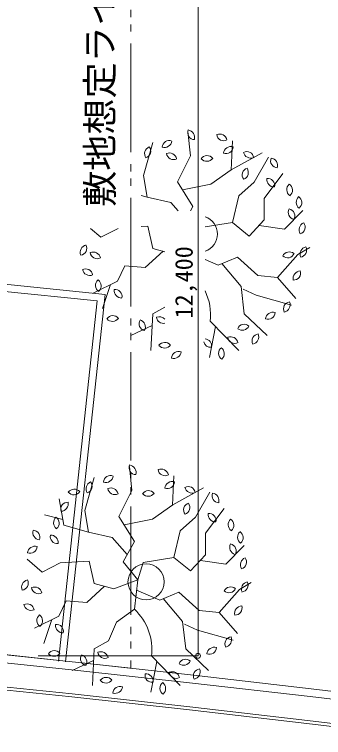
# Model space of a CAD drawing. Units: millimetres at full size, sheet at 1:200; details may follow other scales. Extents: x -49888 to 537025, y -29143 to 236022.
# Drawn here: x 17537 to 22662, y -21961 to -9961 of the extents above; entities that cross this region are included whole.
import ezdxf
from ezdxf.enums import TextEntityAlignment as Align

# ---------------------------------------------------------------- set-up
doc = ezdxf.new("R2010")
doc.units = ezdxf.units.MM
doc.header["$LTSCALE"] = 200
doc.header["$PDMODE"] = 32
doc.header["$PDSIZE"] = 80
doc.linetypes.add('DOUBLE_CHAIN2', pattern=[12.8, 9, -1, 0.6, -0.6, 0.6, -1])
for name, color, linetype, lineweight in [('0-4_PEN5', 7, 'Continuous', 9), ('0-5_0-5', 7, 'Continuous', 9), ('0-7_PEN8', 2, 'Continuous', 18), ('0-8_0-8', 7, 'Continuous', 5), ('0-9_PEN10', 3, 'Continuous', 13), ('0-F_', 1, 'DOUBLE_CHAIN2', 18)]:
    doc.layers.add(name, color=color, linetype=linetype, lineweight=lineweight)
doc.styles.add('ＭＳ ゴシック', font='')
doc.styles.get('ＭＳ ゴシック').set_extended_font_data('MS Gothic')

msp = doc.modelspace()

# ---------------------------------------------------------------- linework, layer by layer
at = {"layer": '0-4_PEN5'}
for p, q in [((16312, -14330.6), (19037.9, -14608.7)), ((16418.6, -14462.1), (18905.8, -14715.8)), ((18384, -20704.8), (19037.9, -14608.7)), ((18264.7, -20692), (18905.8, -14715.8))]:
    msp.add_line(p, q, dxfattribs=at)
at = {"layer": '0-5_0-5'}
for points in [[(-6562.7, -18353.1), (-5914.9, -18421.9), (-5040.9, -18516), (-3534.6, -18680.5), (-2028.6, -18845.4), (-522.7, -19007.9), (983.6, -19165.2), (2490.5, -19314.5), (3364.8, -19396.4), (4318.9, -19481.1), (5965.2, -19618.1), (7612.3, -19747.5), (9260, -19873.7), (10907.6, -20001.1), (12554.5, -20134.3), (13509.4, -20215.9), (14643.9, -20318.2), (16598.1, -20507.6), (18551, -20711.4), (20503.1, -20927.1), (22455, -21152.6), (24407.3, -21385.5)], [(-6576.2, -18482.4), (-5928.7, -18551.1), (-5054.9, -18645.3), (-3548.7, -18809.8), (-2042.6, -18974.7), (-536.4, -19137.2), (970.4, -19294.5), (2478, -19443.9), (3353, -19525.8), (4307.8, -19610.6), (5954.7, -19747.7), (7602.3, -19877.1), (9250, -20003.3), (10897.3, -20130.7), (12543.8, -20263.8), (13498, -20345.4), (14631.7, -20447.7), (16585, -20637), (18537.1, -20840.6), (20488.5, -21056.3), (22439.8, -21281.8), (24391.8, -21514.6)], [(-6623, -18930), (-5976.5, -18998.6), (-5103.4, -19092.6), (-3597.6, -19257.1), (-2091.3, -19422), (-583.9, -19584.7), (924.8, -19742.2), (2434.9, -19891.9), (3312.1, -19974), (4269.2, -20059), (5918.4, -20196.3), (7567.5, -20325.8), (9215.4, -20452), (10861.8, -20579.3), (12506.5, -20712.3), (13458.7, -20793.7), (14589.8, -20895.7), (16540, -21084.7), (18489, -21288.1), (20437.9, -21503.5), (22387.3, -21728.7), (24338, -21961.4)], [(-6617.8, -18880.3), (-5971.2, -18948.9), (-5098, -19042.9), (-3592.2, -19207.4), (-2085.9, -19372.3), (-578.6, -19535), (929.9, -19692.5), (2439.7, -19842.1), (3316.7, -19924.2), (4273.5, -20009.1), (5922.4, -20146.4), (7571.3, -20275.9), (9219.3, -20402.1), (10865.8, -20529.5), (12510.6, -20662.5), (13463, -20743.9), (14594.5, -20845.9), (16545, -21035), (18494.3, -21238.3), (20443.5, -21453.8), (22393.2, -21679), (24344, -21911.7)]]:
    msp.add_lwpolyline(points, dxfattribs=at)
at = {"layer": '0-7_PEN8'}
msp.add_circle((19719.1, -19377.3), 300, dxfattribs=at)
msp.add_arc((20603.1, -13604.8), 300, 288.19103, 71.80897, dxfattribs=at)
at = {"layer": '0-8_0-8', "color": 5}
for p, q in [((20580.5, -8205.4), (20580.5, -20605.2)), ((20580.5, -20605.2), (17929.3, -20605.2))]:
    msp.add_line(p, q, dxfattribs=at)
at = {"layer": '0-8_0-8'}
msp.add_point((20580.5, -20605.2), dxfattribs=at)
at = {"layer": '0-9_PEN10'}
for p, q in [((20456, -12304.5), (20413.5, -11901.5)), ((19676.7, -12633.4), (19829.8, -12088.2)), ((21127.6, -12544.5), (21153.3, -12057.6)), ((21132.5, -12540.5), (21642.2, -12256.1)), ((21511.8, -12746), (21746.9, -12328.2)), ((21676.7, -13012.6), (21986.9, -12599.8)), ((22014.5, -13526.2), (22319.7, -13214.1)), ((18967.6, -13659.5), (18795.1, -13510.8)), ((19245.1, -14387.4), (18841.2, -14588.9)), ((21900.9, -14325.2), (22205.1, -14672.9)), ((19128.6, -14444.7), (18997.2, -14838.8)), ((21543.4, -14621.5), (22132, -14787.4)), ((19829.8, -14930.7), (19800.2, -15536.1)), ((21347.8, -14930.7), (21726.1, -15287.2)), ((20783.9, -15053.1), (21258, -15536.1)), ((19820.9, -15121.3), (19466.4, -15287.2)), ((20870.8, -15142), (20768.1, -15651.6)), ((19484.4, -17863.9), (19442, -17460.9)), ((20156.1, -18103.9), (20181.7, -17617)), ((18705.2, -18192.8), (18858.3, -17647.6)), ((20161, -18099.9), (20670.6, -17815.5)), ((20540.3, -18305.4), (20775.3, -17887.6)), ((18356.5, -18438.7), (18276.5, -18002.1)), ((20705.2, -18572), (21015.3, -18159.2)), ((18338.8, -18343.9), (18036.5, -18262.9)), ((21043, -19085.6), (21348.2, -18773.5)), ((17996.1, -19219), (17745.2, -19002.6)), ((20929.4, -19884.6), (21233.6, -20232.3)), ((18273.6, -19946.8), (17869.6, -20148.3)), ((18157, -20004.1), (18025.7, -20398.2)), ((20571.9, -20180.9), (21160.5, -20346.8)), ((18858.3, -20490.1), (18828.6, -21095.5)), ((20376.3, -20490.1), (20754.6, -20846.6)), ((19812.3, -20612.5), (20286.4, -21095.5)), ((18849.4, -20680.7), (18494.8, -20846.6)), ((19899.3, -20701.4), (19796.5, -21211))]:
    msp.add_line(p, q, dxfattribs=at)
at = {"layer": '0-9_PEN10', "color": 4, "lineweight": 9}
for p, q in [((19738, -12992.9), (19635.5, -12964.5)), ((20248.6, -13219), (20128.1, -13083.7)), ((20696.7, -13485.4), (21153.3, -13411.6)), ((19254.7, -13510.8), (18967.6, -13659.5)), ((19748.8, -13473.9), (19635.5, -13481.1)), ((19829.8, -13843.2), (19748.8, -13473.9)), ((21591.8, -13462), (22014.5, -13526.2)), ((20000.7, -13891.6), (19706.4, -14160.3)), ((21328.1, -14520.8), (21543.4, -14621.5)), ((20031.2, -14816.9), (19829.8, -14930.7)), ((18766.4, -18552.3), (18356.5, -18438.7)), ((20620.2, -19021.4), (21043, -19085.6)), ((20356.6, -20080.2), (20571.9, -20180.9))]:
    msp.add_line(p, q, dxfattribs=at)
at = {"layer": '0-9_PEN10', "color": 5, "lineweight": 5}
for p, q in [((20456.6, -13219), (20496.5, -13146)), ((20031.2, -13900.3), (19829.8, -13843.2)), ((20696.7, -14026.7), (20917.2, -14120.8)), ((19582.2, -19344.4), (19668.2, -19054)), ((19582.2, -19344.4), (19524.9, -19833.3)), ((19561.5, -19516.2), (19945.7, -19680.2))]:
    msp.add_line(p, q, dxfattribs=at)
at = {"layer": '0-9_PEN10', "color": 4, "lineweight": 9}
for points in [[(20496.5, -13146), (20239.7, -12736.1), (20456, -12304.5)], [(20324.6, -12869.4), (20794.8, -12776.6), (21132.5, -12540.5)], [(20128.1, -13083.7), (19738, -12992.9), (19676.7, -12633.4)], [(21153.3, -13411.6), (21256, -12971.2), (21511.8, -12746)], [(21153.3, -13411.6), (21428.8, -13637.8), (21676.7, -13371.2), (21676.7, -13012.6)], [(20917.2, -14120.8), (21234.3, -13987.4), (21573, -14293.6), (21900.9, -14325.2)], [(19706.4, -14160.3), (19367.6, -14130.7), (19245.1, -14387.4)], [(20976.5, -14095.1), (21295.5, -14478.3), (21347.8, -14930.7)], [(19524.9, -18705.4), (19268.2, -18295.5), (19484.4, -17863.9)], [(19353.1, -18428.8), (19823.2, -18336), (20161, -18099.9)], [(19406.4, -18923.6), (19156.5, -18643.1), (18766.4, -18552.3), (18705.2, -18192.8)], [(20181.7, -18971), (20284.4, -18530.6), (20540.3, -18305.4)], [(19668.2, -19054), (20181.7, -18971), (20457.3, -19197.2), (20705.2, -18930.6), (20705.2, -18572)], [(18858.3, -19402.7), (18777.3, -19033.3), (18295.3, -19063.9), (17996.1, -19219)], [(19029.1, -19451), (18734.8, -19719.7), (18396, -19690.1), (18273.6, -19946.8)], [(19945.7, -19680.2), (20262.7, -19546.8), (20601.5, -19853), (20929.4, -19884.6)], [(20004.9, -19654.5), (20324, -20037.7), (20376.3, -20490.1)], [(19524.9, -19833.3), (19227.7, -20047.6), (19094.3, -20356.7), (18858.3, -20490.1)]]:
    msp.add_lwpolyline(points, dxfattribs=at)
at = {"layer": '0-9_PEN10'}
for points in [[(21900.9, -14325.2), (22237.7, -13943), (22434.3, -13828.4)], [(20929.4, -19884.6), (21266.2, -19502.4), (21462.7, -19387.8)]]:
    msp.add_lwpolyline(points, dxfattribs=at)
at = {"layer": '0-9_PEN10', "color": 5, "lineweight": 5}
for points in [[(19582.2, -19344.4), (19340.2, -19043.1), (19524.9, -18705.4)], [(19582.2, -19344.4), (19186.2, -19495.5), (18858.3, -19402.7)]]:
    msp.add_lwpolyline(points, dxfattribs=at)
at = {"layer": '0-9_PEN10'}
for centre, radius, start, end in [((20524.1, -11923.2), 115.6, 156.90999, 268.27998), ((20400.7, -12001.3), 124.4, 342.92998, 82.25998), ((21005.1, -11942), 115.6, 186.90997, 298.27998), ((20939, -12070.4), 124.4, 12.92999, 112.25998), ((20101.4, -12168.2), 115.6, 66.90999, 178.27998), ((20022.4, -12044.7), 124.4, 252.92998, 352.25996), ((19819, -12273.9), 124.4, 112.92999, 212.25998), ((19679.7, -12229.4), 115.6, 286.90999, 38.27998), ((21124.6, -12277.8), 124.4, 72.92999, 172.25998), ((21046.6, -12154.4), 115.6, 246.90997, 358.27998), ((21389.3, -12351.9), 115.6, 6.90999, 118.27998), ((20104.4, -12383.5), 124.4, 12.92999, 112.25998), ((20172.5, -12254.1), 115.6, 186.90997, 298.27998), ((20731.6, -12419), 115.6, 36.90999, 148.27998), ((20725.6, -12273.9), 124.4, 222.92998, 322.25996), ((21455.5, -12221.5), 124.4, 192.92998, 292.25996), ((21899.9, -12391.4), 115.6, 156.90999, 268.27998), ((21775.5, -12469.4), 124.4, 342.92998, 82.25998), ((21428.8, -12624.5), 115.6, 106.90999, 218.27998), ((21290.6, -12581), 124.4, 292.92998, 32.25999), ((21843.6, -12699.5), 124.4, 172.92998, 272.25996), ((21736, -12798.3), 115.6, 346.90999, 98.27998), ((22176.5, -12869.4), 124.4, 132.92998, 232.25998), ((22032.3, -12876.3), 115.6, 306.90999, 58.27998), ((22333.5, -13077.8), 124.4, 132.92998, 232.25998), ((22186.4, -13082.8), 115.6, 306.90999, 58.27998), ((22202.2, -13245.7), 124.4, 152.92998, 252.25998), ((22068.8, -13302), 115.6, 326.90999, 78.27998), ((22379.9, -13534.1), 124.4, 112.92999, 212.25998), ((22241.7, -13491.6), 115.6, 286.90999, 38.27998), ((18750.3, -13908.4), 124.4, 102.92999, 202.25998), ((18620.9, -13840.3), 115.6, 276.90999, 28.27998), ((18906.4, -13899.5), 115.6, 186.90997, 298.27998), ((18841.2, -14027.9), 124.4, 12.92999, 112.25998), ((22095.5, -14026.9), 124.4, 52.92999, 152.25998), ((22396.7, -13939.1), 124.4, 102.92999, 202.25998), ((22266.4, -13872.9), 115.6, 276.90999, 28.27998), ((22065.9, -13884.7), 115.6, 226.90997, 338.27998), ((18717.7, -14298.6), 115.6, 6.90999, 118.27998), ((18785.9, -14168.2), 124.4, 192.92998, 292.25996), ((22282.2, -14342), 124.4, 92.92999, 192.25998), ((22166.6, -14254.1), 115.6, 266.90999, 18.27998), ((18994.3, -14459.5), 115.6, 126.90999, 238.27998), ((18849.1, -14464.5), 124.4, 312.92998, 52.25999), ((19313.3, -14542.5), 124.4, 172.92998, 272.25996), ((19205.6, -14640.3), 115.6, 346.90999, 98.27998), ((22113.3, -14846.7), 115.6, 96.90999, 208.27998), ((21983.9, -14779.5), 124.4, 282.92998, 22.25999), ((19169.1, -15074.9), 115.6, 36.90999, 148.27998), ((20005.6, -14973.1), 115.6, 186.90997, 282.76621), ((19938.5, -15101.5), 124.4, 41.85509, 112.25998), ((21821.9, -15027.4), 124.4, 72.92999, 172.25998), ((21743.9, -14905), 115.6, 246.90997, 358.27998), ((19162.2, -14929.7), 124.4, 222.92998, 322.25996), ((19718.2, -15095.6), 115.6, 146.90999, 258.27998), ((19582.9, -15149.9), 124.4, 332.92998, 72.25999), ((21345.9, -15218.1), 115.6, 46.90999, 158.27998), ((21314.3, -15076.8), 124.4, 232.92998, 332.25996), ((20682.2, -15466.9), 124.4, 352.92998, 83.28081), ((21188.8, -15305), 115.6, 186.90997, 298.27998), ((21121.7, -15434.4), 124.4, 12.92999, 112.25998), ((21591.8, -15378.1), 115.6, 96.90999, 208.27998), ((21463.4, -15310.9), 124.4, 282.92998, 22.25999), ((20029.3, -15528.2), 124.4, 42.92999, 142.25998), ((20024.4, -15383), 115.6, 216.90997, 328.27998), ((20788.8, -15369.2), 115.6, 192.86368, 278.27998), ((20256.5, -15668.4), 115.6, 66.90999, 178.27998), ((20178.5, -15545), 124.4, 252.92998, 352.25996), ((21036.7, -15583.5), 115.6, 126.90999, 238.27998), ((20890.6, -15589.4), 124.4, 312.92998, 52.25999), ((19552.6, -17482.7), 115.6, 156.90999, 268.27998), ((19429.1, -17560.7), 124.4, 342.92998, 82.25998), ((20033.6, -17501.4), 115.6, 186.90997, 298.27998), ((19967.4, -17629.8), 124.4, 12.92999, 112.25998), ((19129.9, -17727.6), 115.6, 66.90999, 178.27998), ((19050.9, -17604.1), 124.4, 252.92998, 352.25996), ((18847.4, -17833.3), 124.4, 112.92999, 212.25998), ((18708.2, -17788.8), 115.6, 286.90999, 38.27998), ((20153.1, -17837.2), 124.4, 72.92999, 172.25998), ((20075.1, -17713.8), 115.6, 246.90997, 358.27998), ((18520.5, -17817.5), 115.6, 216.90997, 328.27998), ((18527.4, -17963.6), 124.4, 42.92999, 142.25998), ((19132.8, -17942.9), 124.4, 12.92999, 112.25998), ((19201, -17813.5), 115.6, 186.90997, 298.27998), ((19760, -17978.4), 115.6, 36.90999, 148.27998), ((20484, -17780.9), 124.4, 192.92998, 292.25996), ((20417.8, -17911.3), 115.6, 6.90999, 118.27998), ((19754.1, -17833.3), 124.4, 222.92998, 322.25996), ((20928.4, -17950.8), 115.6, 156.90999, 268.27998), ((20804, -18028.8), 124.4, 342.92998, 82.25998), ((18418.8, -18172), 115.6, 86.90999, 198.27998), ((18303.2, -18082.2), 124.4, 272.92998, 12.25999), ((20457.3, -18183.9), 115.6, 106.90999, 218.27998), ((20319, -18140.4), 124.4, 292.92998, 32.25999), ((18309.1, -18397.2), 124.4, 132.92998, 232.25998), ((18164, -18402.2), 115.6, 306.90999, 58.27998), ((20872.1, -18259), 124.4, 172.92998, 272.25996), ((20764.5, -18357.7), 115.6, 346.90999, 98.27998), ((21204.9, -18428.8), 124.4, 132.92998, 232.25998), ((21060.7, -18435.7), 115.6, 306.90999, 58.27998), ((17965.4, -18559.2), 124.4, 162.92998, 262.25996), ((17842, -18637.2), 115.6, 336.90999, 88.27998), ((18244, -18626.4), 115.6, 166.90999, 278.27998), ((21362, -18637.2), 124.4, 132.92998, 232.25998), ((21214.8, -18642.2), 115.6, 306.90999, 58.27998), ((18137.3, -18725.1), 124.4, 352.92998, 92.25998), ((17796.5, -18787.3), 115.6, 246.90997, 358.27998), ((17875.6, -18910.8), 124.4, 72.92999, 172.25998), ((21230.6, -18805.1), 124.4, 152.92998, 252.25998), ((21097.3, -18861.4), 115.6, 326.90999, 78.27998), ((21408.4, -19093.5), 124.4, 112.92999, 212.25998), ((21270.1, -19051), 115.6, 286.90999, 38.27998), ((17778.8, -19467.8), 124.4, 102.92999, 202.25998), ((17649.4, -19399.7), 115.6, 276.90999, 28.27998), ((21425.2, -19498.5), 124.4, 102.92999, 202.25998), ((21294.8, -19432.3), 115.6, 276.90999, 28.27998), ((17934.8, -19458.9), 115.6, 186.90997, 298.27998), ((17869.6, -19587.3), 124.4, 12.92999, 112.25998), ((21124, -19586.4), 124.4, 52.92999, 152.25998), ((21094.3, -19444.1), 115.6, 226.90997, 338.27998), ((17746.2, -19858), 115.6, 6.90999, 118.27998), ((17814.3, -19727.6), 124.4, 192.92998, 292.25996), ((21310.6, -19901.4), 124.4, 92.92999, 192.25998), ((21195.1, -19813.5), 115.6, 266.90999, 18.27998), ((18022.7, -20018.9), 115.6, 126.90999, 238.27998), ((17877.5, -20023.9), 124.4, 312.92998, 52.25999), ((18341.7, -20101.9), 124.4, 172.92998, 272.25996), ((18234.1, -20199.7), 115.6, 346.90999, 98.27998), ((21141.7, -20406.1), 115.6, 96.90999, 208.27998), ((21012.3, -20338.9), 124.4, 282.92998, 22.25999), ((18197.5, -20634.3), 115.6, 36.90999, 148.27998), ((20772.3, -20464.4), 115.6, 246.90997, 358.27998), ((20850.4, -20586.8), 124.4, 72.92999, 172.25998), ((18190.6, -20489.1), 124.4, 222.92998, 322.25996), ((18746.7, -20655), 115.6, 146.90999, 258.27998), ((18611.4, -20709.3), 124.4, 332.92998, 72.25999), ((19034.1, -20532.5), 115.6, 186.90997, 298.27998), ((18966.9, -20660.9), 124.4, 12.92999, 112.25998), ((20374.3, -20777.5), 115.6, 46.90999, 158.27998), ((20342.7, -20636.2), 124.4, 232.92998, 332.25996), ((20217.3, -20864.4), 115.6, 186.90997, 298.27998), ((20150.1, -20993.8), 124.4, 12.92999, 112.25998), ((20620.2, -20937.5), 115.6, 96.90999, 208.27998), ((20491.9, -20870.3), 124.4, 282.92998, 22.25999), ((19057.8, -21087.6), 124.4, 42.92999, 142.25998), ((19817.3, -20928.6), 115.6, 166.90999, 278.27998), ((19710.6, -21026.4), 124.4, 352.92998, 92.25998), ((19052.8, -20942.4), 115.6, 216.90997, 328.27998), ((19284.9, -21227.8), 115.6, 66.90999, 178.27998), ((20065.2, -21142.9), 115.6, 126.90999, 238.27998), ((19919, -21148.8), 124.4, 312.92998, 52.25999), ((19206.9, -21104.4), 124.4, 252.92998, 352.25996)]:
    msp.add_arc(centre, radius, start, end, dxfattribs=at)
at = {"layer": '0-9_PEN10', "color": 4, "lineweight": 9}
for centre, end in [((19864.4, -14948.4), 25.79471), ((18892.8, -20507.8), 46.87999)]:
    msp.add_arc(centre, 924.4, 353.50996, end, dxfattribs=at)
at = {"layer": '0-F_'}
msp.add_line((19466.4, -205.4), (19466.4, -20812.6), dxfattribs=at)
msp.add_lwpolyline([(1466.4, -19210.2), (2490.8, -19311.7), (3365.1, -19393.5), (4319.1, -19478.2), (5965.4, -19615.3), (7612.5, -19744.7), (9260.2, -19870.8), (10907.8, -19998.3), (12554.8, -20131.4), (13509.7, -20213), (14644.1, -20315.4), (16598.4, -20504.8), (18551.3, -20708.5), (19466.7, -20809.7)], dxfattribs=at)

# ---------------------------------------------------------------- texts
at = {"layer": '0-8_0-8', "style": 'ＭＳ ゴシック'}
msp.add_text('12,400', height=293.3, rotation=90, dxfattribs=at).set_placement((20580.5, -15005.3), align=Align.BOTTOM_LEFT)
at = {"layer": '0-F_', "color": 7, "style": 'ＭＳ ゴシック'}
msp.add_text('敷地想定ライン：20,400', height=439.9, rotation=90, dxfattribs=at).set_placement((19305.7, -13154.7), align=Align.BOTTOM_LEFT)

doc.saveas('drawing.dxf')
